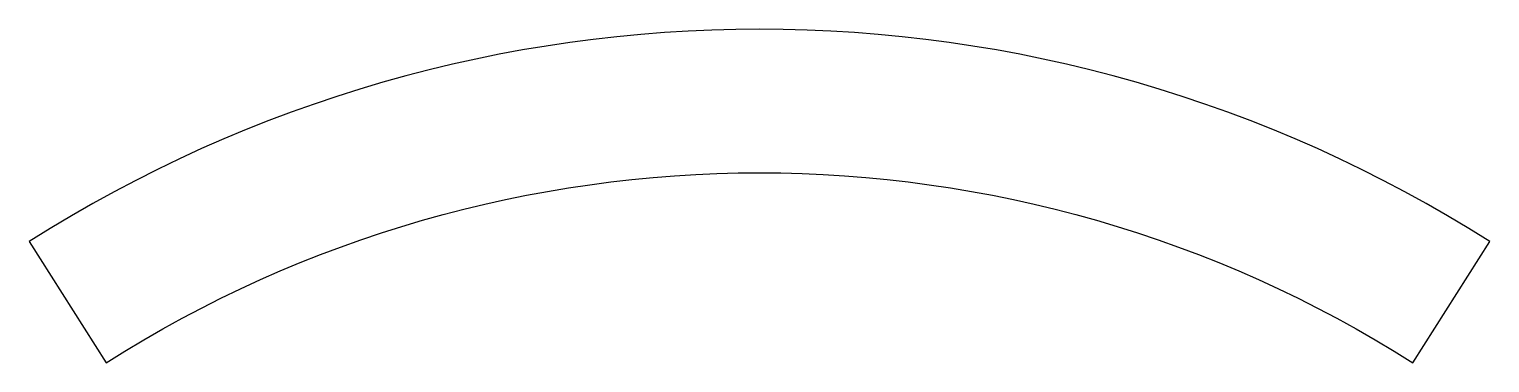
# Model space of a CAD drawing. Extents: x -25.5 to 25.5, y 35.9 to 47.5.
import ezdxf

# ---------------------------------------------------------------- set-up
doc = ezdxf.new("R2010")
doc.units = 0
doc.layers.add('30_FXL_WCC_MAG_4', color=10, linetype='CONTINUOUS')

msp = doc.modelspace()

# ---------------------------------------------------------------- linework, layer by layer
at = {"layer": '30_FXL_WCC_MAG_4'}
msp.add_lwpolyline([(25.452, 40.106, 0.290527), (-25.452, 40.106), (-22.773, 35.884, -0.290527), (22.773, 35.884), (25.452, 40.106)], format="xyb", close=True, dxfattribs=at)

doc.saveas('drawing.dxf')
